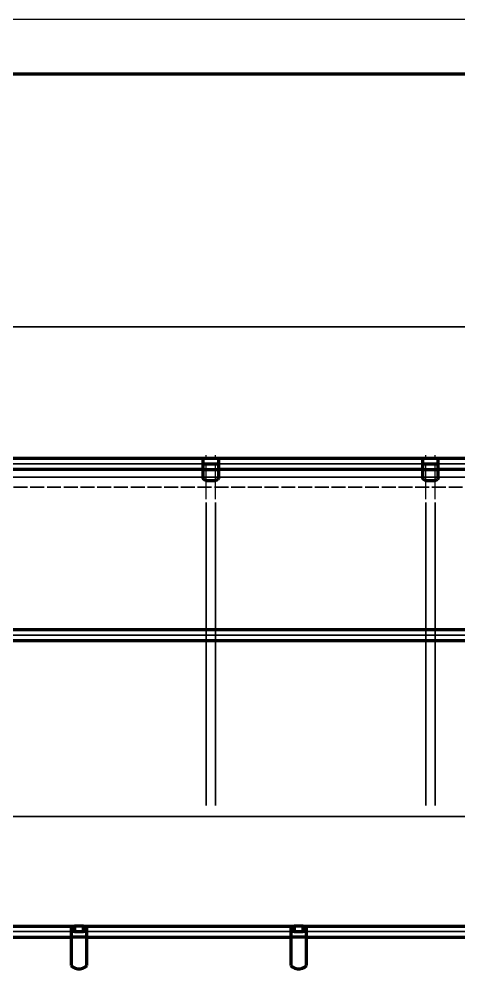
# Model space of a CAD drawing. Header units: millimetres. Extents: x 0 to 420, y 0 to 297.
# Drawn here: x 93.6 to 133.6, y 208.8 to 297 of the extents above; entities that cross this region are included whole.
import ezdxf

# ---------------------------------------------------------------- set-up
doc = ezdxf.new("R2010")
doc.units = ezdxf.units.MM
doc.linetypes.add('CENTER', pattern=[5.08, 3.175, -0.635, 0.635, -0.635])
doc.linetypes.add('DASHED', pattern=[1.524, 1.27, -0.254])

msp = doc.modelspace()

# ---------------------------------------------------------------- linework, layer by layer
at = {"color": 7, "lineweight": 35}
for p, q in [((65, 269), (265, 269)), ((72.88, 255.3), (280, 255.3)), ((73.72, 255.3), (280, 255.3)), ((92.88, 255.3), (280, 255.3)), ((93.72, 255.3), (280, 255.3)), ((112.88, 255.3), (280, 255.3)), ((113.72, 255.3), (280, 255.3)), ((132.88, 255.3), (280, 255.3)), ((110.58, 253), (110.58, 225.4)), ((111.42, 253), (111.42, 225.4)), ((130.58, 253), (130.58, 225.4)), ((131.42, 253), (131.42, 225.4)), ((90.58, 224.4), (250.58, 224.4))]:
    msp.add_line(p, q, dxfattribs=at)
at = {"color": 1, "lineweight": 70}
for p, q in [((110.28, 257), (91.72, 257)), ((110.28, 257), (91.72, 257)), ((110.365, 257), (110.28, 257)), ((110.28, 257), (110.28, 256.994)), ((110.28, 256.994), (110.28, 256.975)), ((110.28, 256.975), (110.28, 256.944)), ((110.28, 256.944), (110.28, 256.901)), ((110.28, 256.901), (110.28, 256.847)), ((110.28, 256.847), (110.28, 256.782)), ((110.28, 256.782), (110.28, 256.707)), ((110.28, 256.707), (110.28, 256.623)), ((110.458, 257), (110.365, 257)), ((110.558, 257), (110.458, 257)), ((110.664, 257), (110.558, 257)), ((110.774, 257), (110.664, 257)), ((110.886, 257), (110.774, 257)), ((111, 257), (110.886, 257)), ((111.114, 257), (111, 257)), ((111.226, 257), (111.114, 257)), ((111.336, 257), (111.226, 257)), ((111.442, 257), (111.336, 257)), ((111.542, 257), (111.442, 257)), ((111.635, 257), (111.542, 257)), ((111.72, 257), (111.635, 257)), ((130.28, 257), (111.72, 257)), ((130.28, 257), (111.72, 257)), ((111.72, 256.994), (111.72, 257)), ((111.72, 256.975), (111.72, 256.994)), ((111.72, 256.944), (111.72, 256.975)), ((111.72, 256.901), (111.72, 256.944)), ((111.72, 256.847), (111.72, 256.901)), ((111.72, 256.782), (111.72, 256.847)), ((111.72, 256.707), (111.72, 256.782)), ((111.72, 256.623), (111.72, 256.707)), ((130.365, 257), (130.28, 257)), ((130.28, 257), (130.28, 256.994)), ((130.28, 256.994), (130.28, 256.975)), ((130.28, 256.975), (130.28, 256.944)), ((130.28, 256.944), (130.28, 256.901)), ((130.28, 256.901), (130.28, 256.847)), ((130.28, 256.847), (130.28, 256.782)), ((130.28, 256.782), (130.28, 256.707)), ((130.28, 256.707), (130.28, 256.623)), ((130.458, 257), (130.365, 257)), ((130.558, 257), (130.458, 257)), ((130.664, 257), (130.558, 257)), ((130.774, 257), (130.664, 257)), ((130.886, 257), (130.774, 257)), ((131, 257), (130.886, 257)), ((131.114, 257), (131, 257)), ((131.226, 257), (131.114, 257)), ((131.336, 257), (131.226, 257)), ((131.442, 257), (131.336, 257)), ((131.542, 257), (131.442, 257)), ((131.635, 257), (131.542, 257)), ((131.72, 257), (131.635, 257)), ((150.28, 257), (131.72, 257)), ((150.28, 257), (131.72, 257)), ((131.72, 256.994), (131.72, 257)), ((131.72, 256.975), (131.72, 256.994)), ((131.72, 256.944), (131.72, 256.975)), ((131.72, 256.901), (131.72, 256.944)), ((131.72, 256.847), (131.72, 256.901)), ((131.72, 256.782), (131.72, 256.847)), ((131.72, 256.707), (131.72, 256.782)), ((131.72, 256.623), (131.72, 256.707)), ((110.28, 256), (91.72, 256)), ((110.28, 256.623), (110.28, 256.532)), ((110.28, 256.532), (110.28, 256.434)), ((110.28, 256.5), (110.365, 256.5)), ((110.28, 256.434), (110.28, 256.33)), ((110.28, 256.33), (110.28, 256.223)), ((110.28, 256.223), (110.28, 256.112)), ((110.28, 256.112), (110.28, 256)), ((110.28, 256), (110.28, 255.3)), ((110.28, 256), (111.72, 256)), ((110.365, 256.5), (110.458, 256.5)), ((110.458, 256.5), (110.558, 256.5)), ((110.558, 256.5), (110.664, 256.5)), ((110.664, 256.5), (110.774, 256.5)), ((110.774, 256.5), (110.886, 256.5)), ((110.886, 256.5), (111, 256.5)), ((111, 256.5), (111.114, 256.5)), ((111.114, 256.5), (111.226, 256.5)), ((111.226, 256.5), (111.336, 256.5)), ((111.336, 256.5), (111.442, 256.5)), ((111.442, 256.5), (111.542, 256.5)), ((111.542, 256.5), (111.635, 256.5)), ((111.635, 256.5), (111.72, 256.5)), ((111.72, 256.532), (111.72, 256.623)), ((111.72, 256.434), (111.72, 256.532)), ((111.72, 256.33), (111.72, 256.434)), ((111.72, 256.223), (111.72, 256.33)), ((111.72, 256.112), (111.72, 256.223)), ((111.72, 256), (111.72, 256.112)), ((111.72, 255.3), (111.72, 256)), ((130.28, 256), (111.72, 256)), ((130.28, 256.623), (130.28, 256.532)), ((130.28, 256.532), (130.28, 256.434)), ((130.28, 256.5), (130.365, 256.5)), ((130.28, 256.434), (130.28, 256.33)), ((130.28, 256.33), (130.28, 256.223)), ((130.28, 256.223), (130.28, 256.112)), ((130.28, 256.112), (130.28, 256)), ((130.28, 256), (130.28, 255.3)), ((130.28, 256), (131.72, 256)), ((130.365, 256.5), (130.458, 256.5)), ((130.458, 256.5), (130.558, 256.5)), ((130.558, 256.5), (130.664, 256.5)), ((130.664, 256.5), (130.774, 256.5)), ((130.774, 256.5), (130.886, 256.5)), ((130.886, 256.5), (131, 256.5)), ((131, 256.5), (131.114, 256.5)), ((131.114, 256.5), (131.226, 256.5)), ((131.226, 256.5), (131.336, 256.5)), ((131.336, 256.5), (131.442, 256.5)), ((131.442, 256.5), (131.542, 256.5)), ((131.542, 256.5), (131.635, 256.5)), ((131.635, 256.5), (131.72, 256.5)), ((131.72, 256.532), (131.72, 256.623)), ((131.72, 256.434), (131.72, 256.532)), ((131.72, 256.33), (131.72, 256.434)), ((131.72, 256.223), (131.72, 256.33)), ((131.72, 256.112), (131.72, 256.223)), ((131.72, 256), (131.72, 256.112)), ((131.72, 255.3), (131.72, 256)), ((150.28, 256), (131.72, 256)), ((110.303, 255.185), (110.28, 255.3)), ((110.368, 255.088), (110.303, 255.185)), ((110.465, 255.023), (110.368, 255.088)), ((110.58, 255), (110.465, 255.023)), ((110.58, 255), (111.42, 255)), ((111.535, 255.023), (111.42, 255)), ((111.632, 255.088), (111.535, 255.023)), ((111.697, 255.185), (111.632, 255.088)), ((111.72, 255.3), (111.697, 255.185)), ((130.303, 255.185), (130.28, 255.3)), ((130.368, 255.088), (130.303, 255.185)), ((130.465, 255.023), (130.368, 255.088)), ((130.58, 255), (130.465, 255.023)), ((130.58, 255), (131.42, 255)), ((131.535, 255.023), (131.42, 255)), ((131.632, 255.088), (131.535, 255.023)), ((131.697, 255.185), (131.632, 255.088)), ((131.72, 255.3), (131.697, 255.185)), ((265, 241.4), (65, 241.4)), ((265, 240.4), (65, 240.4)), ((79.72, 214.4), (98.28, 214.4)), ((98.28, 214.4), (98.282, 214.4)), ((98.28, 214.4), (98.28, 214.394)), ((98.28, 214.394), (98.28, 214.375)), ((98.28, 214.375), (98.28, 214.344)), ((98.28, 214.344), (98.28, 214.301)), ((98.282, 214.4), (98.288, 214.4)), ((98.288, 214.4), (98.297, 214.4)), ((98.297, 214.4), (98.31, 214.4)), ((98.31, 214.4), (98.326, 214.4)), ((98.326, 214.4), (98.345, 214.4)), ((98.345, 214.4), (98.368, 214.4)), ((98.368, 214.4), (98.393, 214.4)), ((98.393, 214.4), (98.42, 214.4)), ((98.42, 214.4), (98.45, 214.4)), ((98.45, 214.4), (98.481, 214.4)), ((98.481, 214.4), (98.513, 214.4)), ((98.513, 214.4), (98.546, 214.4)), ((98.546, 214.4), (98.58, 214.4)), ((99.42, 214.4), (98.58, 214.4)), ((98.58, 214.4), (98.58, 213.9)), ((99.42, 214.4), (99.454, 214.4)), ((99.42, 213.9), (99.42, 214.4)), ((99.454, 214.4), (99.487, 214.4)), ((99.487, 214.4), (99.519, 214.4)), ((99.519, 214.4), (99.55, 214.4)), ((99.55, 214.4), (99.58, 214.4)), ((99.58, 214.4), (99.607, 214.4)), ((99.607, 214.4), (99.632, 214.4)), ((99.632, 214.4), (99.655, 214.4)), ((99.655, 214.4), (99.674, 214.4)), ((99.674, 214.4), (99.69, 214.4)), ((99.69, 214.4), (99.703, 214.4)), ((99.703, 214.4), (99.712, 214.4)), ((99.712, 214.4), (99.718, 214.4)), ((99.718, 214.4), (99.72, 214.4)), ((99.72, 214.394), (99.72, 214.4)), ((99.72, 214.4), (118.28, 214.4)), ((99.72, 214.375), (99.72, 214.394)), ((99.72, 214.344), (99.72, 214.375)), ((99.72, 214.301), (99.72, 214.344)), ((118.28, 214.4), (118.282, 214.4)), ((118.28, 214.4), (118.28, 214.394)), ((118.28, 214.394), (118.28, 214.375)), ((118.28, 214.375), (118.28, 214.344)), ((118.28, 214.344), (118.28, 214.301)), ((118.282, 214.4), (118.288, 214.4)), ((118.288, 214.4), (118.297, 214.4)), ((118.297, 214.4), (118.31, 214.4)), ((118.31, 214.4), (118.326, 214.4)), ((118.326, 214.4), (118.345, 214.4)), ((118.345, 214.4), (118.368, 214.4)), ((118.368, 214.4), (118.393, 214.4)), ((118.393, 214.4), (118.42, 214.4)), ((118.42, 214.4), (118.45, 214.4)), ((118.45, 214.4), (118.481, 214.4)), ((118.481, 214.4), (118.513, 214.4)), ((118.513, 214.4), (118.546, 214.4)), ((118.546, 214.4), (118.58, 214.4)), ((119.42, 214.4), (118.58, 214.4)), ((118.58, 214.4), (118.58, 213.9)), ((119.42, 214.4), (119.454, 214.4)), ((119.42, 213.9), (119.42, 214.4)), ((119.454, 214.4), (119.487, 214.4)), ((119.487, 214.4), (119.519, 214.4)), ((119.519, 214.4), (119.55, 214.4)), ((119.55, 214.4), (119.58, 214.4)), ((119.58, 214.4), (119.607, 214.4)), ((119.607, 214.4), (119.632, 214.4)), ((119.632, 214.4), (119.655, 214.4)), ((119.655, 214.4), (119.674, 214.4)), ((119.674, 214.4), (119.69, 214.4)), ((119.69, 214.4), (119.703, 214.4)), ((119.703, 214.4), (119.712, 214.4)), ((119.712, 214.4), (119.718, 214.4)), ((119.718, 214.4), (119.72, 214.4)), ((119.72, 214.394), (119.72, 214.4)), ((119.72, 214.4), (138.28, 214.4)), ((119.72, 214.375), (119.72, 214.394)), ((119.72, 214.344), (119.72, 214.375)), ((119.72, 214.301), (119.72, 214.344)), ((98.28, 214.301), (98.28, 214.247)), ((98.28, 214.247), (98.28, 214.182)), ((98.28, 214.182), (98.28, 214.107)), ((98.28, 214.107), (98.28, 214.023)), ((98.28, 214.023), (98.28, 213.932)), ((98.28, 213.932), (98.28, 213.834)), ((98.282, 213.9), (98.28, 213.9)), ((98.28, 213.834), (98.28, 213.73)), ((98.28, 213.73), (98.28, 213.623)), ((98.28, 213.623), (98.28, 213.512)), ((98.28, 213.512), (98.28, 213.4)), ((98.288, 213.9), (98.282, 213.9)), ((98.297, 213.9), (98.288, 213.9)), ((98.31, 213.9), (98.297, 213.9)), ((98.326, 213.9), (98.31, 213.9)), ((98.345, 213.9), (98.326, 213.9)), ((98.368, 213.9), (98.345, 213.9)), ((98.393, 213.9), (98.368, 213.9)), ((98.42, 213.9), (98.393, 213.9)), ((98.45, 213.9), (98.42, 213.9)), ((98.481, 213.9), (98.45, 213.9)), ((98.513, 213.9), (98.481, 213.9)), ((98.546, 213.9), (98.513, 213.9)), ((98.58, 213.9), (98.546, 213.9)), ((98.58, 213.9), (99.42, 213.9)), ((99.454, 213.9), (99.42, 213.9)), ((99.487, 213.9), (99.454, 213.9)), ((99.519, 213.9), (99.487, 213.9)), ((99.55, 213.9), (99.519, 213.9)), ((99.58, 213.9), (99.55, 213.9)), ((99.607, 213.9), (99.58, 213.9)), ((99.632, 213.9), (99.607, 213.9)), ((99.655, 213.9), (99.632, 213.9)), ((99.674, 213.9), (99.655, 213.9)), ((99.69, 213.9), (99.674, 213.9)), ((99.703, 213.9), (99.69, 213.9)), ((99.712, 213.9), (99.703, 213.9)), ((99.718, 213.9), (99.712, 213.9)), ((99.72, 213.9), (99.718, 213.9)), ((99.72, 214.247), (99.72, 214.301)), ((99.72, 214.182), (99.72, 214.247)), ((99.72, 214.107), (99.72, 214.182)), ((99.72, 214.023), (99.72, 214.107)), ((99.72, 213.932), (99.72, 214.023)), ((99.72, 213.834), (99.72, 213.932)), ((99.72, 213.73), (99.72, 213.834)), ((99.72, 213.623), (99.72, 213.73)), ((99.72, 213.512), (99.72, 213.623)), ((99.72, 213.4), (99.72, 213.512)), ((118.28, 214.301), (118.28, 214.247)), ((118.28, 214.247), (118.28, 214.182)), ((118.28, 214.182), (118.28, 214.107)), ((118.28, 214.107), (118.28, 214.023)), ((118.28, 214.023), (118.28, 213.932)), ((118.28, 213.932), (118.28, 213.834)), ((118.282, 213.9), (118.28, 213.9)), ((118.28, 213.834), (118.28, 213.73)), ((118.28, 213.73), (118.28, 213.623)), ((118.28, 213.623), (118.28, 213.512)), ((118.28, 213.512), (118.28, 213.4)), ((118.288, 213.9), (118.282, 213.9)), ((118.297, 213.9), (118.288, 213.9)), ((118.31, 213.9), (118.297, 213.9)), ((118.326, 213.9), (118.31, 213.9)), ((118.345, 213.9), (118.326, 213.9)), ((118.368, 213.9), (118.345, 213.9)), ((118.393, 213.9), (118.368, 213.9)), ((118.42, 213.9), (118.393, 213.9)), ((118.45, 213.9), (118.42, 213.9)), ((118.481, 213.9), (118.45, 213.9)), ((118.513, 213.9), (118.481, 213.9)), ((118.546, 213.9), (118.513, 213.9)), ((118.58, 213.9), (118.546, 213.9)), ((118.58, 213.9), (119.42, 213.9)), ((119.454, 213.9), (119.42, 213.9)), ((119.487, 213.9), (119.454, 213.9)), ((119.519, 213.9), (119.487, 213.9)), ((119.55, 213.9), (119.519, 213.9)), ((119.58, 213.9), (119.55, 213.9)), ((119.607, 213.9), (119.58, 213.9)), ((119.632, 213.9), (119.607, 213.9)), ((119.655, 213.9), (119.632, 213.9)), ((119.674, 213.9), (119.655, 213.9)), ((119.69, 213.9), (119.674, 213.9)), ((119.703, 213.9), (119.69, 213.9)), ((119.712, 213.9), (119.703, 213.9)), ((119.718, 213.9), (119.712, 213.9)), ((119.72, 213.9), (119.718, 213.9)), ((119.72, 214.247), (119.72, 214.301)), ((119.72, 214.182), (119.72, 214.247)), ((119.72, 214.107), (119.72, 214.182)), ((119.72, 214.023), (119.72, 214.107)), ((119.72, 213.932), (119.72, 214.023)), ((119.72, 213.834), (119.72, 213.932)), ((119.72, 213.73), (119.72, 213.834)), ((119.72, 213.623), (119.72, 213.73)), ((119.72, 213.512), (119.72, 213.623)), ((119.72, 213.4), (119.72, 213.512)), ((79.72, 213.4), (98.28, 213.4)), ((98.28, 213.4), (98.28, 210.8)), ((99.72, 213.4), (98.28, 213.4)), ((99.72, 210.8), (99.72, 213.4)), ((99.72, 213.4), (118.28, 213.4)), ((118.28, 213.4), (118.28, 210.8)), ((119.72, 213.4), (118.28, 213.4)), ((119.72, 210.8), (119.72, 213.4)), ((119.72, 213.4), (138.28, 213.4)), ((98.28, 210.8), (98.458, 210.658)), ((98.458, 210.658), (98.664, 210.559)), ((98.664, 210.559), (98.886, 210.509)), ((98.886, 210.509), (99.114, 210.509)), ((99.114, 210.509), (99.336, 210.559)), ((99.336, 210.559), (99.542, 210.658)), ((99.542, 210.658), (99.72, 210.8)), ((118.28, 210.8), (118.458, 210.658)), ((118.458, 210.658), (118.664, 210.559)), ((118.664, 210.559), (118.886, 210.509)), ((118.886, 210.509), (119.114, 210.509)), ((119.114, 210.509), (119.336, 210.559)), ((119.336, 210.559), (119.542, 210.658)), ((119.542, 210.658), (119.72, 210.8))]:
    msp.add_line(p, q, dxfattribs=at)
at = {"color": 5, "linetype": 'DASHED', "lineweight": 35}
for p, q in [((111.72, 257), (110.28, 257)), ((110.28, 257), (110.28, 256.5)), ((111.72, 257), (111.72, 256.5)), ((131.72, 257), (130.28, 257)), ((130.28, 257), (130.28, 256.5)), ((131.72, 257), (131.72, 256.5)), ((65, 256.5), (265, 256.5)), ((91.72, 256.5), (110.28, 256.5)), ((110.28, 256.497), (110.28, 256.5)), ((110.28, 256.487), (110.28, 256.497)), ((110.28, 256.472), (110.28, 256.487)), ((110.28, 256.45), (110.28, 256.472)), ((110.28, 256.423), (110.28, 256.45)), ((110.28, 256.391), (110.28, 256.423)), ((110.28, 256.354), (110.28, 256.391)), ((110.28, 256.312), (110.28, 256.354)), ((110.28, 256.266), (110.28, 256.312)), ((110.28, 256.217), (110.28, 256.266)), ((110.28, 256.165), (110.28, 256.217)), ((110.28, 256.111), (110.28, 256.165)), ((110.28, 256.056), (110.28, 256.111)), ((110.28, 256), (110.28, 256.056)), ((110.28, 255.3), (110.28, 256)), ((111.72, 256.5), (111.72, 256.497)), ((111.72, 256.5), (130.28, 256.5)), ((111.72, 256.497), (111.72, 256.487)), ((111.72, 256.487), (111.72, 256.472)), ((111.72, 256.472), (111.72, 256.45)), ((111.72, 256.45), (111.72, 256.423)), ((111.72, 256.423), (111.72, 256.391)), ((111.72, 256.391), (111.72, 256.354)), ((111.72, 256.354), (111.72, 256.312)), ((111.72, 256.312), (111.72, 256.266)), ((111.72, 256.266), (111.72, 256.217)), ((111.72, 256.217), (111.72, 256.165)), ((111.72, 256.165), (111.72, 256.111)), ((111.72, 256.111), (111.72, 256.056)), ((111.72, 256.056), (111.72, 256)), ((111.72, 256), (111.72, 255.3)), ((130.28, 256.497), (130.28, 256.5)), ((130.28, 256.487), (130.28, 256.497)), ((130.28, 256.472), (130.28, 256.487)), ((130.28, 256.45), (130.28, 256.472)), ((130.28, 256.423), (130.28, 256.45)), ((130.28, 256.391), (130.28, 256.423)), ((130.28, 256.354), (130.28, 256.391)), ((130.28, 256.312), (130.28, 256.354)), ((130.28, 256.266), (130.28, 256.312)), ((130.28, 256.217), (130.28, 256.266)), ((130.28, 256.165), (130.28, 256.217)), ((130.28, 256.111), (130.28, 256.165)), ((130.28, 256.056), (130.28, 256.111)), ((130.28, 256), (130.28, 256.056)), ((130.28, 255.3), (130.28, 256)), ((131.72, 256.5), (131.72, 256.497)), ((131.72, 256.5), (150.28, 256.5)), ((131.72, 256.497), (131.72, 256.487)), ((131.72, 256.487), (131.72, 256.472)), ((131.72, 256.472), (131.72, 256.45)), ((131.72, 256.45), (131.72, 256.423)), ((131.72, 256.423), (131.72, 256.391)), ((131.72, 256.391), (131.72, 256.354)), ((131.72, 256.354), (131.72, 256.312)), ((131.72, 256.312), (131.72, 256.266)), ((131.72, 256.266), (131.72, 256.217)), ((131.72, 256.217), (131.72, 256.165)), ((131.72, 256.165), (131.72, 256.111)), ((131.72, 256.111), (131.72, 256.056)), ((131.72, 256.056), (131.72, 256)), ((131.72, 256), (131.72, 255.3)), ((110.28, 255.3), (110.303, 255.185)), ((110.303, 255.185), (110.368, 255.088)), ((110.368, 255.088), (110.465, 255.023)), ((110.465, 255.023), (110.58, 255)), ((111.42, 255), (110.58, 255)), ((111.42, 255), (111.535, 255.023)), ((111.535, 255.023), (111.632, 255.088)), ((111.632, 255.088), (111.697, 255.185)), ((111.697, 255.185), (111.72, 255.3)), ((130.28, 255.3), (130.303, 255.185)), ((130.303, 255.185), (130.368, 255.088)), ((130.368, 255.088), (130.465, 255.023)), ((130.465, 255.023), (130.58, 255)), ((131.42, 255), (130.58, 255)), ((131.42, 255), (131.535, 255.023)), ((131.535, 255.023), (131.632, 255.088)), ((131.632, 255.088), (131.697, 255.185)), ((131.697, 255.185), (131.72, 255.3)), ((265, 254.4), (65, 254.4)), ((265, 254.4), (65, 254.4)), ((65, 240.9), (265, 240.9)), ((265, 240.9), (65, 240.9)), ((65, 240.4), (265, 240.4)), ((65, 214.4), (265, 214.4)), ((98.28, 213.9), (98.28, 214.4)), ((99.72, 214.4), (99.72, 213.9)), ((118.28, 213.9), (118.28, 214.4)), ((119.72, 214.4), (119.72, 213.9)), ((265, 213.9), (65, 213.9)), ((98.28, 213.9), (79.72, 213.9)), ((98.28, 213.897), (98.28, 213.9)), ((98.28, 213.887), (98.28, 213.897)), ((98.28, 213.872), (98.28, 213.887)), ((98.28, 213.85), (98.28, 213.872)), ((98.28, 213.823), (98.28, 213.85)), ((98.28, 213.791), (98.28, 213.823)), ((98.28, 213.754), (98.28, 213.791)), ((98.28, 213.712), (98.28, 213.754)), ((98.28, 213.666), (98.28, 213.712)), ((98.28, 213.617), (98.28, 213.666)), ((98.28, 213.565), (98.28, 213.617)), ((98.28, 213.511), (98.28, 213.565)), ((98.28, 213.456), (98.28, 213.511)), ((98.28, 213.4), (98.28, 213.456)), ((118.28, 213.9), (99.72, 213.9)), ((99.72, 213.9), (99.72, 213.897)), ((99.72, 213.897), (99.72, 213.887)), ((99.72, 213.887), (99.72, 213.872)), ((99.72, 213.872), (99.72, 213.85)), ((99.72, 213.85), (99.72, 213.823)), ((99.72, 213.823), (99.72, 213.791)), ((99.72, 213.791), (99.72, 213.754)), ((99.72, 213.754), (99.72, 213.712)), ((99.72, 213.712), (99.72, 213.666)), ((99.72, 213.666), (99.72, 213.617)), ((99.72, 213.617), (99.72, 213.565)), ((99.72, 213.565), (99.72, 213.511)), ((99.72, 213.511), (99.72, 213.456)), ((99.72, 213.456), (99.72, 213.4)), ((118.28, 213.897), (118.28, 213.9)), ((118.28, 213.887), (118.28, 213.897)), ((118.28, 213.872), (118.28, 213.887)), ((118.28, 213.85), (118.28, 213.872)), ((118.28, 213.823), (118.28, 213.85)), ((118.28, 213.791), (118.28, 213.823)), ((118.28, 213.754), (118.28, 213.791)), ((118.28, 213.712), (118.28, 213.754)), ((118.28, 213.666), (118.28, 213.712)), ((118.28, 213.617), (118.28, 213.666)), ((118.28, 213.565), (118.28, 213.617)), ((118.28, 213.511), (118.28, 213.565)), ((118.28, 213.456), (118.28, 213.511)), ((118.28, 213.4), (118.28, 213.456)), ((138.28, 213.9), (119.72, 213.9)), ((119.72, 213.9), (119.72, 213.897)), ((119.72, 213.897), (119.72, 213.887)), ((119.72, 213.887), (119.72, 213.872)), ((119.72, 213.872), (119.72, 213.85)), ((119.72, 213.85), (119.72, 213.823)), ((119.72, 213.823), (119.72, 213.791)), ((119.72, 213.791), (119.72, 213.754)), ((119.72, 213.754), (119.72, 213.712)), ((119.72, 213.712), (119.72, 213.666)), ((119.72, 213.666), (119.72, 213.617)), ((119.72, 213.617), (119.72, 213.565)), ((119.72, 213.565), (119.72, 213.511)), ((119.72, 213.511), (119.72, 213.456)), ((119.72, 213.456), (119.72, 213.4)), ((98.28, 210.8), (98.28, 213.4)), ((99.72, 213.4), (99.72, 210.8)), ((118.28, 210.8), (118.28, 213.4)), ((119.72, 213.4), (119.72, 210.8)), ((98.458, 210.658), (98.28, 210.8)), ((98.664, 210.559), (98.458, 210.658)), ((98.886, 210.509), (98.664, 210.559)), ((99.114, 210.509), (98.886, 210.509)), ((99.336, 210.559), (99.114, 210.509)), ((99.542, 210.658), (99.336, 210.559)), ((99.72, 210.8), (99.542, 210.658)), ((118.458, 210.658), (118.28, 210.8)), ((118.664, 210.559), (118.458, 210.658)), ((118.886, 210.509), (118.664, 210.559)), ((119.114, 210.509), (118.886, 210.509)), ((119.336, 210.559), (119.114, 210.509)), ((119.542, 210.658), (119.336, 210.559)), ((119.72, 210.8), (119.542, 210.658))]:
    msp.add_line(p, q, dxfattribs=at)
at = {"color": 4, "linetype": 'CENTER', "lineweight": 25}
for p, q in [((110.58, 253.3), (110.58, 257.3)), ((111.42, 253.3), (111.42, 257.3)), ((130.58, 253.3), (130.58, 257.3)), ((131.42, 253.3), (131.42, 257.3)), ((108.58, 255.3), (112.58, 255.3)), ((109.42, 255.3), (113.42, 255.3)), ((128.58, 255.3), (132.58, 255.3)), ((129.42, 255.3), (133.42, 255.3))]:
    msp.add_line(p, q, dxfattribs=at)
at = {"color": 7, "lineweight": 25}
msp.add_lwpolyline([(0, 0), (420, 0), (420, 297), (0, 297)], close=True, dxfattribs=at)
at = {"color": 7, "lineweight": 70}
msp.add_lwpolyline([(20, 5), (415, 5), (415, 292), (20, 292)], close=True, dxfattribs=at)

doc.saveas('drawing.dxf')
